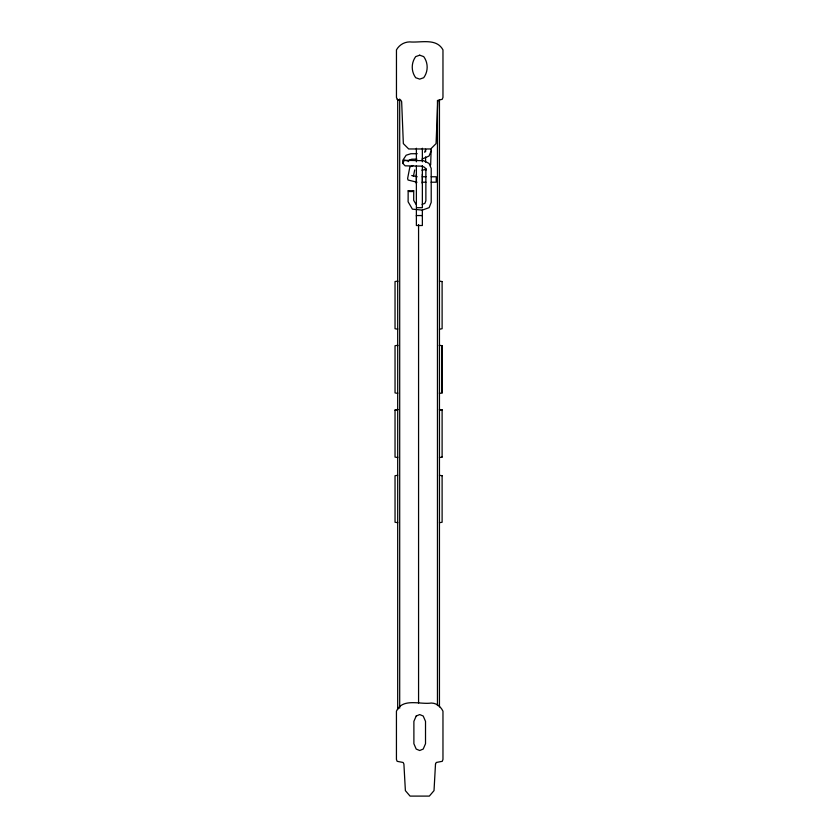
<?xml version="1.0" encoding="UTF-8"?>
<svg xmlns="http://www.w3.org/2000/svg" width="838" height="838" viewBox="0 0 838 838"><rect width="100%" height="100%" fill="white"/><g stroke="black" fill="none" stroke-linecap="round" stroke-linejoin="round"><path stroke-width="1.26" d="M397.694 709.556L397.694 522.441M397.704 475.272L395.033 475.733L395.044 522.242L397.704 522.703L397.694 457.014M397.694 409.908L397.694 392.907M397.694 345.801L397.694 328.789M397.704 281.683L397.704 99.806M416.381 208.641L416.381 225.516L422.362 225.516L422.362 209.94M422.362 165.756L422.362 207.698L416.381 207.698L416.381 165.756M416.381 161.828L416.381 148.232M422.362 161.828L422.362 148.232M425.61 151.72L425.61 149.237M425.599 162.08L425.599 156.874M431.13 149.321L430.669 164.939M416.025 204.346L413.689 200.355L413.721 190.802L408.158 190.813L408.116 201.811L412.411 209.154L422.279 210.108L429.15 207.635L431.214 202.325L431.203 168.407L429.056 163.431L423.567 160.687L404.335 160.341L407.729 160.854M413.396 176.315L414.726 169.925M424.615 152.254L425.61 149.845M431.141 151.008L429.046 156.025L421.943 159.126M422.09 204.378L424.866 203.372L425.872 200.785L425.872 168.459L425.966 170.156L424.803 167.485L422.143 166.154L405.163 165.84L402.753 163.347L404.335 160.288M408.242 161.65L409.342 160.006L411.877 159.189L416.915 159.157M413.721 190.802L412.746 191.546L409.3 191.546L408.158 190.813M412.893 165.557L409.845 167.055L407.624 178.473L408.022 180.023L416.968 182.213M439.447 329.198L442.118 328.726L442.108 281.558M439.447 457.558L442.118 457.087M395.033 410.232L397.704 409.772M439.447 522.703L442.118 522.242L442.108 475.733M421.86 170.177L425.767 169.527M417.198 153.7L410.809 153.742L406.158 155.229L402.753 160.362L402.753 163.347M399.098 100.11L400.784 100.11L401.653 101.66L403.34 143.612L408.693 148.965L430.711 148.965L436.064 143.612L437.75 101.66L438.62 100.11L442.192 99.324L442.967 97.449L442.967 49.882C436.43 37.752 420.666 42.958 409.761 41.9C404.146 41.963 399.202 45.001 396.458 49.882L396.458 97.449L397.243 99.324L399.098 100.11L397.243 99.324M422.268 176.766L426.081 176.766M431.172 176.766L436.252 176.766L436.252 182.213L431.109 182.213M422.111 182.213L425.966 182.213M439.447 475.272L442.118 475.733M439.447 409.772L442.118 410.232M439.447 281.086L442.118 281.558M439.447 409.447L442.118 409.918M411.73 175.519L417.188 176.766M442.108 409.918L442.108 457.087M439.447 99.806L439.447 345.801M439.447 392.907L439.447 706.937M437.457 100.351L437.457 705.586M422.362 174.21L422.362 183.752M422.362 216.099L422.362 215.544L416.381 215.544L416.381 216.099M418.571 224.542L418.571 702.967M416.381 174.21L416.381 183.752M399.695 99.052L399.695 708.194M439.447 345.266L439.447 393.378L442.108 392.907L442.118 345.738L439.437 345.266M442.108 345.738L442.108 392.907L442.097 345.738M435.498 764.078L434.021 790.632L429.339 796.1L410.065 796.1L405.383 790.632L403.906 764.078L403.151 762.486L397.118 761.313L396.437 759.396L396.437 711.179C402.565 697.625 420.11 704.768 431.34 703.03C436.598 703.113 440.757 706.581 442.967 711.179L442.967 759.396L442.286 761.313L436.252 762.486L435.498 764.078M416.193 716.019L413.888 721.361L413.888 743.725L416.193 749.067L419.702 750.513L423.211 749.067L425.515 743.725L425.515 721.361L423.211 716.019L419.702 714.573L416.193 716.019M419.702 55.193L415.69 56.617A17.87 17.87 0 0 0 415.69 77.714L419.702 79.128L423.714 77.714A17.87 17.87 0 0 0 423.714 56.617L419.702 55.193M397.704 281.086L395.033 281.558L395.033 328.726L397.704 329.198L397.694 281.086M397.704 345.266L395.033 345.738L395.044 392.907L397.704 393.378L397.704 345.266M397.704 409.447L395.033 409.918L395.033 457.087L397.704 457.558L397.704 409.457"/></g></svg>
